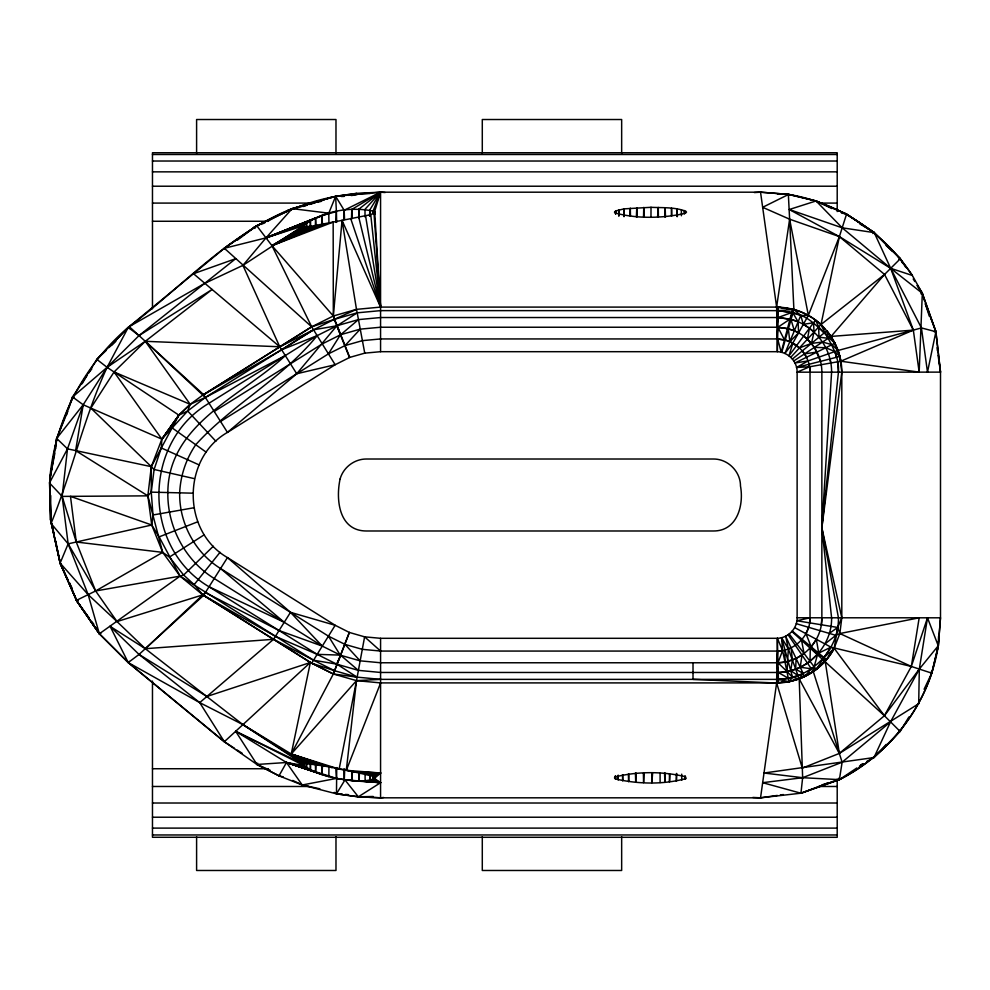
<?xml version="1.0" encoding="UTF-8"?>
<svg xmlns="http://www.w3.org/2000/svg" width="990" height="990" viewBox="0 0 990 990"><rect width="100%" height="100%" fill="white"/><g stroke="black" fill="none" stroke-linecap="round" stroke-linejoin="round"><path stroke-width="1.49" d="M785.169 340.077L776.63 338.939L380.568 338.939L362.414 340.647L345.052 345.572L328.433 353.863L296.728 373.762L227.453 432.407C181.702 458.432 181.9 531.618 227.477 557.593L335.177 625.284L349.346 632.449L364.617 636.842L380.581 638.315L777.373 638.303C788.09 638.055 797.371 628.539 797.123 617.785L797.123 372.178C797.371 361.35 788.015 352.007 777.336 351.697L776.63 307.098L760.543 192.196L380.568 192.184L356.573 193.347L335.647 196.317L292.161 208.63C228.405 233.875 181.974 286.976 128.23 327.43C83.507 365.545 54.772 420.601 49.748 479.197L50.589 519.762L60.13 563.112L76.861 601.103L99.347 633.786L128.23 662.57L224.334 741.758L256.967 764.466L278.994 775.838L302.235 784.996L336.513 793.844L358.454 796.826L380.568 797.816L760.543 797.816L801.12 793.176L839.607 779.526C882.56 757.313 916.567 719.272 931.776 673.163L938.334 645.678L938.545 636.409M328.457 636.149L340.238 655.108L317.171 654.353L209.038 586.773C142.312 547.606 142.115 442.481 209.026 403.227L317.147 335.647C282.633 378.378 232.279 404.427 195.735 444.72C186.033 458.976 180.477 475.621 179.66 492.847C179.165 522.93 194.881 552.68 220.572 568.532L328.457 636.149L345.052 644.428L362.253 649.329L380.581 651.061L776.568 651.074C794.401 651.47 810.377 635.691 810.03 617.785L810.03 372.178C810.154 357.452 799.524 343.567 785.181 340.065L789.834 341.661L798.584 332.826L798.101 321.824L790.961 319.411C814.411 325.252 831.872 348.047 831.6 372.178L821.861 527.806L838.443 617.785C839.087 650.826 809.61 680.142 776.63 679.388L380.581 679.375L357.006 677.135L334.62 670.737L313.545 660.219L180.093 576.13L159.13 536.877L151.742 525.009L152.98 514.986L151.26 492.141L151.309 466.661L161.877 439.139L178.868 415.119L190.204 404.328L202.802 395.121L311.677 326.811L333.321 316.008L356.487 309.363L380.568 307.098L776.63 307.098C792.903 307.321 808.941 313.558 820.995 324.473C827.776 339.904 839.743 354.049 838.443 372.178L821.861 527.806L831.6 617.785C832.169 647.163 805.934 673.212 776.618 672.482L380.581 672.47L358.293 670.354L336.612 664.117L317.171 654.353L275.43 636.36L202.802 594.879L180.093 576.13L162.694 552.37L151.73 525.009L147.857 495.854L151.309 466.661L178.905 415.157L190.204 404.328L205.376 397.448L285.306 355.571C242.872 395.728 168.164 423.46 167.842 492.55C167.273 526.717 185.105 560.501 214.248 578.531L322.282 646.111L340.733 655.318L360.088 660.825L380.581 662.768L776.593 662.78C800.724 663.387 822.319 641.966 821.861 617.785L821.861 372.178C821.948 354.507 810.748 337.491 794.364 330.796L790.961 319.411L778.152 317.53L380.568 317.53L358.467 319.609L337.157 325.673L317.147 335.647L281.655 349.755L203.581 394.626L129.244 326.638L204.843 283.313L242.921 265.37L303.188 225.856C322.295 210.833 351.066 206.081 374.666 211.415L380.568 307.098L342.057 220.374L311.281 226.252L304.586 226.735L303.188 225.856L266.001 237.872L224.359 248.28L128.23 327.43L96.785 359.358L88.061 373.651L91.835 368.874M615.458 775.888L615.446 778.944C638.265 784.191 663.548 784.711 686.144 778.524L685.526 776.742C662.805 771.284 637.82 771.309 615.186 776.927L614.505 777.855L615.446 778.944L615.421 775.888M304.054 762.51L304.041 765.592C326.106 781.06 354.89 780.64 380.581 782.694L358.343 796.814L336.513 793.844L334.261 792.384M364.988 216.958L365.025 209.286L380.568 192.184L385.172 192.53M283.251 776.865L279.093 775.888L256.979 764.478L235.669 731.301L286.481 762.51L336.452 778.412C348.913 780.256 362.513 783.016 374.678 778.573L374.69 775.479L374.678 778.573L380.581 782.694L369.926 780.132L369.951 773.945M100.869 633.229L99.705 634.206L76.861 601.103L60.13 563.112L50.589 519.762L50.738 495.582M321.725 224.742L321.787 215.56L336.39 211.6L335.647 196.317L380.568 192.184L380.568 351.685L364.753 353.145L349.742 357.402L335.164 364.728L227.453 432.407L203.581 394.626L311.677 326.811L334.249 319.399L356.487 309.363L342.057 220.374L370.755 214.644L375.161 212.207M650.975 216.538L651.024 207.306C662.644 207.9 674.994 206.96 685.971 211.34L686.491 212.145L685.352 213.333C662.607 218.332 637.585 219 615.025 212.961L614.505 212.145L615.656 210.944L624.158 208.853L651.024 207.306M374.666 211.415L374.641 214.508L374.666 211.415L380.568 192.184L344.161 210.264L343.716 219.508M343.778 768.958L344.297 779.749L380.581 782.694L373.255 779.303L373.279 776.234M304.017 227.49L304.041 224.421L266.001 237.872L242.921 265.37L279.762 346.772L296.715 373.75L335.164 364.728L311.677 326.811L271.965 245.681L256.695 225.683L237.353 240.149M328.94 767.361L328.853 776.606L286.481 762.51L256.967 764.466L255.68 762.548M618.255 775.356L618.206 779.996L618.094 775.356M676.95 216.562L677.036 208.878L677.37 216.562M278.994 775.838L286.481 762.51L306.516 767.522L306.591 762.894M358.726 218.332L358.875 209.125L380.568 192.184L373.205 210.684L373.131 213.753M234.568 748.366L224.334 741.758L128.23 662.57L110.113 626.336L145.307 648.698L202.802 594.879L194.176 584.62L183.633 575.042L169.426 557.085L162.694 552.37L95.634 590.968L76.465 600.361L99.371 633.773L128.23 662.57L139.033 654.44L203.594 595.386L310.365 662.496L333.321 673.992L356.499 680.637L380.581 682.902L776.63 682.902L789.03 681.714L782.595 650.566L777.373 638.303L776.63 682.902L802.308 768.116L839.334 753.427L918.695 703.729L919.314 669.079L927.494 617.81L938.297 645.876C929.14 703.222 891.049 753.551 839.384 779.637L802.643 777.707L764.02 773.017L873.972 757.56L886.248 744.43M315.402 225.596L315.55 217.887L266.001 237.872L292.161 208.63L335.647 196.317L344.161 210.264L344.545 219.508M306.405 227.118L306.504 222.503L266.001 237.872L321.787 215.56L322.53 224.742M622.821 774.786L622.685 780.924L622.487 774.786M801.492 640.072L804.115 653.561L796.084 658.449L795.7 669.104L803.162 673.448L798.051 675.576L790.713 670.663L792.384 659.971L791.072 647.807L788.362 648.908L781.593 637.659L782.583 650.554L777.682 651.061L776.593 662.78L778.227 672.457C789.649 672.111 800.861 668.176 810.006 661.308L810.303 647.93M643.537 216.624L643.748 207.393L644.329 216.624M310.204 227.91L310.402 220.263L266.001 237.872L328.779 213.197L335.647 196.317M336.736 767.596L336.476 793.832L342.404 794.227M684.375 213.617L684.449 210.548L684.474 213.617M671.319 215.845L671.542 208.222L671.851 215.845M351.5 218.629L351.784 209.447L380.568 192.184L369.864 209.855L369.555 215.956M618.75 215.919L618.936 209.831L618.96 215.919M665.255 773.091L664.958 782.286L664.513 773.091M319.894 788.807L302.235 784.996L286.481 762.51L310.415 769.762L310.687 762.114M628.91 774.069L628.625 781.704L628.378 774.069M636.384 216.884L636.756 207.677L637.127 216.884M344.297 779.749L344.73 768.958M810.006 661.308L818.68 653.128L830.957 647.175L911.332 666.456L931.776 673.163L938.334 645.678L919.314 669.079L890.53 721.859L842.131 762.213L802.643 777.707L762.659 782.694L800.947 793.225L802.643 777.707L799.202 678.843L788.362 648.92L787.013 671.542L792.545 677.284L799.239 678.818C813.953 673.398 826.39 662.52 833.927 648.784L839.842 633.538L841.809 617.785L841.809 372.178C842.119 343.468 821.502 316.8 793.757 309.449L778.313 310.637L380.568 310.625L357.192 312.828L334.608 319.263M623.799 216.538L624.158 208.853L624.22 216.538M352.403 771.383L351.945 780.566L351.648 771.383M629.937 215.783L630.308 208.147L630.469 215.783M676.764 773.512L676.38 781.221L676.356 773.512M636.174 773.066L635.704 782.273L635.432 773.066M664.736 216.934L665.193 207.727L665.478 216.934M797.123 617.785L940.488 617.81L938.297 645.876L940.5 617.871L940.5 372.129L935.896 331.724L921.43 327.925L838.06 350.485L808.038 360.929L796.554 367.451L809.573 366.783L840.857 361.226L919.178 372.141L922.309 293.288L912.322 275.455L900.096 258.514L873.885 232.353L846.153 213.852L816.069 200.958L788.349 194.349L777.534 194.102M365.087 773.041L365.124 780.702L380.581 782.694L359.024 780.875L359.432 773.202M304.017 762.51L304.041 765.592L286.481 762.51L315.575 772.138L316.02 764.429M669.958 774.329L669.5 781.964L669.426 774.329M335.721 222.255L336.39 211.6L336.674 222.416M644.181 773.376L643.587 782.607L643.376 773.376M220.547 421.48L296.728 373.762L336.81 325.809L313.521 329.794L279.811 346.822L193.496 273.71L235.669 258.699L139.021 335.585L107.093 367.339L72.555 396.978L56.678 438.421L49.5 482.959L62.147 496.398L147.857 495.854L151.26 492.141L154.106 469.47L161.296 447.95L161.877 439.139L178.905 415.157L187.667 411.011L205.376 397.448L313.521 329.794L334.249 319.399L333.321 316.008L333.16 222.082L271.965 245.681L333.321 316.008L349.742 357.402M657.595 216.649L658.263 207.417L658.399 216.649M652.571 773.462L651.89 782.694L651.766 773.462M809.634 622.859L810.03 617.785L796.95 620.767L837.676 627.45L839.842 633.538L911.332 666.456L884.404 715.733L839.334 753.427L799.202 678.893L793.176 679.994M821.316 624.764L821.861 617.785M55.749 448.705L56.678 438.421L83.197 404.762L107.093 367.339L128.23 327.43L139.021 335.585L212.108 289.476L145.282 341.315L107.093 367.339C83.779 417.743 72.01 472.279 51.059 523.45L68.149 543.844L95.634 590.968L117.006 621.572L145.307 648.698L242.921 724.63L303.188 764.156L304.041 765.592L235.669 731.301L303.188 764.156L303.794 763.463C327.331 765.678 351.029 770.938 374.022 776.581L375.161 777.793L374.678 778.573M286.481 762.51L321.812 774.465L322.554 765.282M333.321 316.008L342.057 220.374M776.63 338.939L777.917 327.232L789.983 319.151L792.817 312.791C811.231 316.181 821.824 332.108 834.978 343.183L839.842 356.45L841.809 372.178L821.861 527.806L841.809 617.785L837.688 627.45L834.186 648.314C823.185 669.364 800.254 682.791 776.618 683.013L693.012 679.375L693.012 662.768M213.296 546.245L183.633 575.042L180.093 576.13L99.347 633.786L88.147 594.631L68.149 543.844L62.147 496.398L67.493 448.854L83.197 404.762L72.555 396.978L68.26 409.773M375.161 777.793L380.581 773.017L353.158 771.668L346.302 770.319L356.499 680.637L364.617 636.842L380.581 651.061M129.207 661.382L128.23 662.57L199.72 702.628L242.921 724.63L291.246 754.009L339.149 769.082L346.302 770.319L380.581 683.026M752.858 797.445L760.543 797.816L776.63 682.902L778.4 679.363L776.618 672.482M801.999 655.083L800.229 667.235L811.355 668.782L814.151 666.765L817.567 654.415L811.206 646.878L805.984 633.699L808.607 627.314M816.069 200.958L788.659 194.399L762.659 207.306L789.624 219.198L793.893 309.425L776.618 306.987L789.624 219.198L788.349 194.349C838.728 202.603 884.454 232.749 912.322 275.455L890.691 268.327L839.384 236.61L789.253 209.521L816.069 200.958L842.193 227.811L890.691 268.327L922.309 293.288L935.896 331.724L927.494 372.141L921.43 327.925L890.691 268.327L874.232 232.638L846.153 213.852L815.5 200.772L831.922 208.581M919.363 699.992L918.695 703.729M214.236 411.469L322.27 343.901L340.733 334.682L360.249 329.138L380.568 327.232L776.63 327.232L778.152 317.53L791.752 312.506L800.749 315.488L808.36 315.352L839.384 236.61L846.561 214.088L874.232 232.638L900.281 258.786L884.54 274.453L831.08 336.427L793.794 360.942M839.384 779.637L842.131 762.213L813.31 671.653L788.114 634.776M49.995 491.213L49.748 479.197L56.678 438.421L67.493 448.854L151.297 466.661L154.106 469.47L194.399 478.653M814.164 666.777L813.31 671.628L799.202 678.893L789.03 681.714L778.4 679.363L788.436 678.274L798.051 675.564M820.5 361.362L814.386 347.391L807.444 339.199L809.436 328.259L803.336 324.336L800.749 315.488L793.757 309.449L791.752 312.494L778.313 310.637L776.643 317.53M50.032 482.142L49.748 479.197L54.895 453.061M339.149 769.082L356.499 680.637L380.581 679.375M337.157 664.327L357.006 677.135L333.321 673.992L349.346 632.449L333.321 673.992L291.246 754.009L303.794 763.463L242.921 724.63M824.67 328.829L821.019 324.497L839.384 236.61L789.624 219.198L808.36 315.352L792.841 343.085L784.909 353.455L800.749 315.488M776.63 327.232L788.349 328.767L789.834 341.649L799.45 347.874L811.441 343.406L814.04 332.034L813.52 322.752L803.348 324.324M792.644 309.152L781.209 352.242L777.645 338.939L784.476 339.892L777.917 327.232L787.495 328.544L794.364 330.796L787.495 328.532M781.729 352.378L793.893 309.425L776.618 306.987M927.494 617.81L911.332 666.456L919.178 617.81L839.842 633.538L835.857 635.345L824.942 643.933M66.305 415.404L67.766 411.184L56.541 438.966M787.013 671.542L777.979 662.768L782.595 650.566M62.147 496.398L76.267 542.013L162.694 552.37L147.869 495.866L75.636 450.586L83.197 404.762L161.865 439.139L187.667 411.011L190.204 404.328L145.282 341.315L114.06 371.98L90.845 408.09L151.297 466.661M89.372 618.193L76.861 601.103L60.13 563.112L68.149 543.844L151.73 525.009L70.476 496.349L76.267 542.013L95.634 590.968L180.093 576.13M380.581 638.315L380.568 797.816L383.613 797.47M890.53 721.859L873.972 757.56L900.133 731.449L908.907 716.983M924.103 689.25L931.899 672.816L930.452 672.359M776.643 310.625L778.388 307.123L777.336 351.697L380.568 351.685M67.493 448.854L49.5 482.959L51.059 523.45M257.734 763.179L256.979 764.478L270.357 770.381M82.096 383.786L87.318 374.913M336.476 793.832L344.966 779.91L358.343 796.814L380.581 797.779M358.293 670.354L340.733 655.318L336.612 664.117L313.545 660.219L273.587 639.28L311.689 663.201L335.177 625.284L290.503 612.327L227.477 557.593L203.594 595.386L273.537 639.317L290.491 612.34L322.282 646.111L279.081 630.531L205.388 592.552L202.802 594.879L117.006 621.572L88.147 594.631L60.13 563.112M328.433 353.863L340.411 334.818L337.157 325.673L357.192 312.828L356.487 309.363M87.244 374.876L72.517 397.027L73.891 397.72M789.216 633.971L816.23 669.488L830.957 647.175M811.206 646.878L816.366 639.305L818.68 653.115M799.202 678.893L813.31 671.653L825.202 661.258L834.186 648.314L884.404 715.733L900.108 731.424M781.593 637.659L792.545 677.284L789.03 681.714L799.239 678.818L803.162 673.46M919.314 669.079L884.404 715.733L791.913 631.533M194.176 584.62L220.028 552.321M872.92 233.553L873.885 232.353L859.654 223.777M110.113 626.336L139.033 654.44L199.72 702.628L224.359 741.72L225.312 740.57M811.367 668.782L804.623 676.566L785.615 636.236L788.362 648.908M356.499 680.637L291.246 754.009L305.551 763.216M790.775 357.316L820.995 324.473M345.052 345.572L360.249 329.138M109.073 347.515L128.23 327.43L129.207 328.618M890.691 268.327L913.337 330.115L840.844 361.189L838.047 350.472L831.08 336.427L826.885 330.722L792.396 359.048M111.4 345.522L115.855 341.29M105.93 350.707L96.785 359.358L107.093 367.339L178.905 415.157L161.865 439.139L114.06 371.98L190.204 404.328M224.359 741.72L310.365 662.496L333.321 673.992M817.567 654.415L823.94 657.521L833.927 648.784L794.673 627.598M823.94 657.521L825.215 661.233L813.31 671.628L799.239 678.818M199.72 702.628L273.537 639.317L145.307 648.698M340.733 334.682L358.467 319.609M898.908 259.479L900.096 258.514L905.825 267.473M821.019 324.497L884.54 274.453L913.337 330.115L919.178 372.141M829.298 633.414L837.676 627.45M328.928 222.651L328.779 213.197L292.161 208.63L256.695 225.683L224.359 248.28L225.312 249.431M256.695 225.683L224.334 248.243L311.677 326.811M856.919 767.918L839.607 779.526L801.12 793.176L798.361 792.99M859.382 766.248L863.094 763.76M169.426 557.085L204.225 534.786M281.655 349.742L313.521 329.794M303.546 226.438L271.965 245.681L324.671 223.765M898.326 732.414L900.318 731.202L899.13 730.236M860.496 765.159L863.033 763.637M304.586 226.735L271.965 245.681L317.035 225.25M78.198 600.348L76.861 601.103L69.275 582.566L72.023 588.035M267.461 221.413C298.324 203.903 334.385 193.05 370.074 193.557M374.022 776.581L380.581 773.017L346.302 770.319M866.795 761.434L874.17 757.412M307.296 226.735L271.965 245.681L311.281 226.252M920.824 293.745L922.197 293.065L917.285 285.392M254.987 228.455L254.207 227.156L292.161 208.63M809.04 364.283L809.573 366.783L797.123 372.178L940.5 372.129L935.859 331.551L922.197 293.065L917.223 285.652M796.084 658.449L785.008 662.05L777.979 662.768M254.207 227.156L258.204 225.534M260.877 224.458L264.862 222.837M159.13 536.877L197.629 521.829M801.12 793.176L829.088 782.607L822.009 784.872M303.212 206.502L307.506 204.967M811.441 343.406L822.529 342.033L831.959 344.681L838.06 350.485L840.844 361.189M830.4 782.224L839.607 779.526L838.938 778.152M286.89 210.734L307.457 204.868M796.554 367.451L839.842 356.45L834.867 351.574L825.821 347.713L814.399 347.391M314.622 203.012L308.93 204.447L332.813 196.862L335.684 196.75M317.468 202.294L321.725 201.218M348.369 195.376L356.573 193.347L356.722 194.857M370.755 775.343L380.581 773.017L359.506 772.856M934.374 331.897L935.859 331.551L925.279 303.584L929.375 316.33M781.135 682.184L784.142 681.64M152.98 514.986L193.681 507.796M808.026 360.942L794.97 362.983L834.978 343.183L827.417 332.083M802.333 350.893L804.524 353.888L817.084 352.044M760.543 797.816L777.311 795.428M780.368 794.982L783.412 794.549M351.19 195.537L355.336 195.03M913.337 330.115L831.08 336.427L838.023 350.497M365.582 774.069L380.581 773.017M754.38 192.567L760.543 192.184L788.659 194.399L760.543 192.184M341.401 196.515L344.272 196.391M358.454 796.826L373.193 796.467M776.63 682.902L778.487 682.877L777.373 638.303M152.472 154.502L837.206 154.502M152.472 161.024L837.206 161.024M152.472 171.852L837.206 171.852M152.472 186.219L837.206 186.219M152.472 203.086L314.771 203.086M818.656 203.086L837.206 203.086M152.472 221.265L268.401 221.265M152.472 768.735L268.401 768.735M152.472 786.481L308.583 786.481M818.656 786.481L837.206 786.481M152.472 803.014L837.206 803.014M152.472 817.22L837.206 817.22M152.472 828.11L837.206 828.11M152.472 834.966L837.206 834.966M151.26 492.141L192.58 493.168M279.762 346.772L145.282 341.315L205.376 397.448M345.349 794.426L348.282 794.624M49.748 479.197L51.282 479.308M778.152 317.53L789.983 319.151M778.313 310.637L792.817 312.778L798.101 321.824M874.232 232.638L842.193 227.811L789.253 209.521M841.512 213.135L846.153 213.852M796.257 623.675L835.857 635.345M311.689 663.201L334.038 670.515M332.034 767.708L291.246 754.009L310.365 662.496L206.885 696.477L139.033 654.44M325.178 766.347L291.246 754.009L308.806 763.426M318.842 765.109L291.246 754.009L313.298 764.094M161.296 447.95L199.015 464.854M209.038 586.773L284.241 622.302L220.572 568.532M794.364 330.796L798.584 332.826M292.805 780.442L302.235 784.996L336.452 778.412L335.771 767.757M778.227 672.457L788.436 678.274M237.13 750.012L242.241 753.316M796.604 345.547L792.829 343.097L788.968 355.831L815.562 320.005L818.693 326.985L824.262 332.875M172.594 428.225L206.254 452.22M809.436 328.259L814.04 332.034M803.633 336.08L807.444 339.199M792.297 631.076L826.551 659.699M839.384 236.61L884.54 274.453M886.025 245.421L892.522 251.46M897.93 256.497L900.096 258.514L902.769 263.427M187.667 411.011L215.87 441.243M345.052 644.428L360.088 660.825M92.045 621.856L93.84 624.306M76.465 600.361L99.347 633.786M913.201 278.994L914.834 281.544M873.885 232.353L875.086 234.358M804.524 353.888L806.504 357.279M96.154 628.007L99.705 634.206M50.094 495.718L50.589 519.762L60.402 563.904L68.013 579.893M334.249 319.399L349.482 357.501M350.769 218.765L380.568 307.098L374.022 213.419M834.867 351.574L836.587 357.279M922.197 293.065L924.512 300.96M50.589 519.762L54.079 533.536M358.776 217.28L380.568 307.098L370.755 214.644M829.954 358.962L830.82 363.008M55.626 540.713L56.814 546.505M57.42 549.413L60.402 563.904M357.192 312.828L364.753 353.145M826.885 330.722L828.259 338.271L818.965 337.219L818.68 326.985M365.582 215.919L380.568 307.098M825.202 661.258L839.334 753.427M937.01 347.738L937.443 350.794M938.099 355.361L940.5 372.129M837.565 361.808L838.443 372.178M809.585 366.783L810.03 372.178M315.55 217.887L315.996 225.596M358.875 209.125L359.283 216.798M351.784 209.447L352.254 218.629M369.629 774.044L369.926 780.132M310.402 220.263L310.674 227.91M373.168 776.234L373.255 779.303M310.216 762.114L310.415 769.762M306.405 762.894L306.516 767.522M315.426 764.429L315.575 772.138M358.863 771.668L359.024 780.875M306.504 222.503L306.591 227.118M373.205 210.684L373.23 213.753M321.75 765.282L321.812 774.465M369.864 209.855L369.889 215.956M304.041 224.421L304.054 227.49M681.38 209.67L681.392 215.771M660.082 773.301L660.107 782.521M784.996 649.972L785.008 662.038M681.714 774.155L681.714 780.269M837.206 211.563L837.206 152.757L152.472 152.757L152.472 308.781M837.206 779.093L837.206 837.305L152.472 837.28L152.472 681.108M621.658 153.264L621.658 119.518L482.291 119.518L482.291 153.264M621.658 836.736L621.658 870.482L482.291 870.482L482.291 836.736M335.981 153.264L335.981 119.518L196.602 119.518L196.602 153.264M335.981 836.736L335.981 870.482L196.602 870.482L196.602 836.736M685.142 776.098L685.142 779.167L685.043 776.098M615.656 210.944L615.619 214.001L615.656 210.944M340.09 479.012C335.635 499.616 338.852 530.776 366.164 530.986L713.481 530.986C737.166 531.061 744.047 505.321 740.483 486.003C740.57 471.549 727.935 458.914 713.481 459.014L366.164 459.014C354.234 459.075 343.245 467.503 340.09 479.012"/></g></svg>
